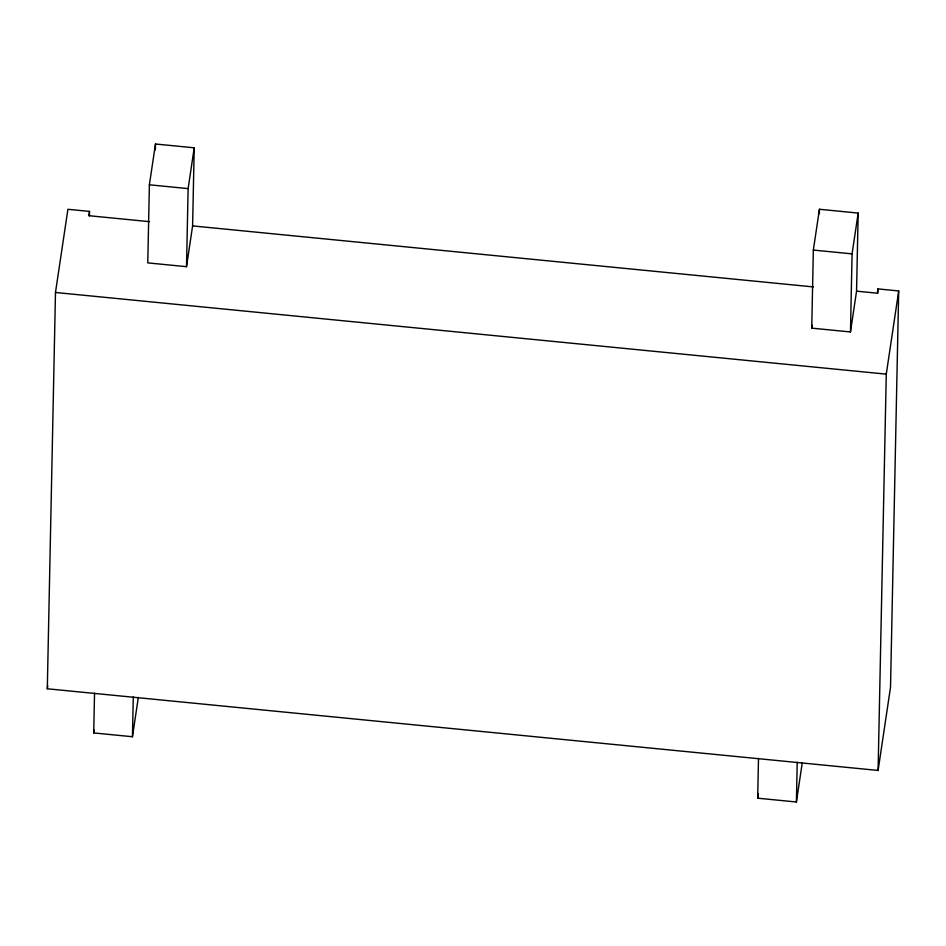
<?xml version="1.0" encoding="UTF-8"?>
<svg xmlns="http://www.w3.org/2000/svg" width="946" height="946" viewBox="0 0 946 946"><rect width="100%" height="100%" fill="white"/><g stroke="black" fill="none" stroke-linecap="round" stroke-linejoin="round"><path stroke-width="1.42" d="M856.556 291.167L850.466 331.951L811.739 328.144L813.347 250.063L819.437 209.267L858.176 213.075L856.556 291.167L877.309 293.201L877.947 288.908L898.7 290.954L890.517 687.257L878.089 770.446L47.3 688.783L55.483 292.48L67.911 209.291L89.503 211.407L89.409 215.83M138.329 697.391L132.452 736.733L93.713 732.925L94.541 693.146M132.452 736.733L133.268 696.954M149.385 184.801L147.777 262.882L186.504 266.689L192.606 225.905L194.214 147.812L155.487 144.005L149.385 184.801L188.124 188.609L186.504 266.689M155.357 149.906L155.487 144.005M802.279 762.653L796.402 801.995L757.675 798.188L758.491 758.408M796.402 801.995L797.23 762.216M819.354 213.69L819.437 209.267M850.466 331.951L852.074 253.871L858.176 213.075M877.864 293.331L877.947 288.908M878.089 770.446L886.272 374.143L898.7 290.954M89.503 211.407L88.865 215.7L149.539 221.671M47.3 688.783L47.738 685.862M93.713 732.925L94.151 730.005M188.124 188.609L194.214 147.812M811.739 328.144L812.165 325.235M757.675 798.188L758.325 793.812M813.347 250.063L852.074 253.871M192.606 225.905L813.43 286.922M55.483 292.48L886.272 374.143"/></g></svg>
